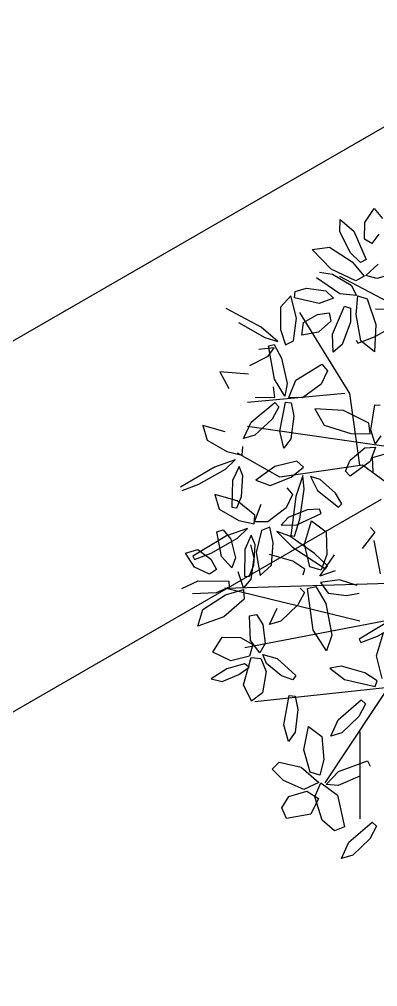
# Model space of a CAD drawing. Extents: x 8365 to 8547, y -347 to -272.
# Drawn here: x 8497.351 to 8498.019, y -301.717 to -299.911 of the extents above; entities that cross this region are included whole.
import ezdxf

# ---------------------------------------------------------------- set-up
doc = ezdxf.new("R2010")
doc.units = 0
doc.layers.get('0').update_dxf_attribs({"linetype": 'CONTINUOUS'})
doc.layers.add('1', color=7, linetype='CONTINUOUS')

msp = doc.modelspace()

# ---------------------------------------------------------------- linework, layer by layer
at = {"color": 60}
for p, q in [((8497.9954, -300.2903), (8498.0128, -300.2637)), ((8498.0128, -300.2637), (8498.0281, -300.2826)), ((8497.9485, -300.3067), (8497.9494, -300.2844)), ((8497.9494, -300.2844), (8497.9748, -300.3063)), ((8497.9948, -300.3209), (8497.9954, -300.2903)), ((8497.9681, -300.3461), (8497.9485, -300.3067)), ((8497.9748, -300.3063), (8497.9975, -300.3589)), ((8498.0081, -300.3293), (8497.9948, -300.3209)), ((8498.0211, -300.3117), (8498.0081, -300.3293)), ((8497.8971, -300.3403), (8497.9295, -300.3363)), ((8497.9295, -300.3363), (8497.9713, -300.3638)), ((8497.9326, -300.3775), (8497.8971, -300.3403)), ((8497.9873, -300.3645), (8497.9681, -300.3461)), ((8497.9713, -300.3638), (8497.9943, -300.3901)), ((8497.9975, -300.3589), (8497.9873, -300.3645)), ((8497.9968, -300.3889), (8498.0204, -300.3681)), ((8497.9483, -300.4233), (8497.9049, -300.3934)), ((8497.9107, -300.3826), (8497.9352, -300.3863)), ((8497.9783, -300.3991), (8497.9326, -300.3775)), ((8497.9352, -300.3863), (8497.9699, -300.4071)), ((8497.9943, -300.3901), (8497.9783, -300.3991)), ((8498.0174, -300.3949), (8497.9968, -300.3889)), ((8498.0563, -300.384), (8498.0174, -300.3949)), ((8497.9699, -300.4071), (8497.9796, -300.4261)), ((8497.8569, -300.4269), (8497.8378, -300.448)), ((8497.868, -300.469), (8497.8569, -300.4269)), ((8497.8639, -300.4309), (8497.8651, -300.4187)), ((8497.8651, -300.4187), (8497.8867, -300.4125)), ((8497.8867, -300.4125), (8497.9224, -300.4179)), ((8497.9224, -300.4179), (8497.9369, -300.4315)), ((8497.9796, -300.4261), (8497.9483, -300.4233)), ((8497.9789, -300.4619), (8497.9823, -300.4271)), ((8497.9823, -300.4271), (8497.9998, -300.4325)), ((8497.8378, -300.448), (8497.8382, -300.4902)), ((8497.91, -300.4413), (8497.8639, -300.4309)), ((8497.9369, -300.4315), (8497.91, -300.4413)), ((8497.9348, -300.4989), (8497.9574, -300.4463)), ((8497.9574, -300.4463), (8497.9685, -300.4498)), ((8497.9998, -300.4325), (8498.0156, -300.4805)), ((8497.8016, -300.4854), (8497.7368, -300.4507)), ((8497.881, -300.4766), (8497.9069, -300.4616)), ((8497.9069, -300.4616), (8497.9286, -300.459)), ((8497.9286, -300.459), (8497.9317, -300.4744)), ((8497.9685, -300.4498), (8497.9683, -300.4764)), ((8497.9878, -300.5112), (8497.9789, -300.4619)), ((8498.04, -300.4524), (8498.015, -300.4522)), ((8497.7593, -300.4771), (8497.8085, -300.5051)), ((8497.862, -300.5112), (8497.868, -300.469)), ((8497.8778, -300.5007), (8497.881, -300.4766)), ((8497.9317, -300.4744), (8497.9091, -300.495)), ((8497.9683, -300.4764), (8497.9532, -300.5177)), ((8498.0156, -300.4805), (8498.013, -300.5319)), ((8498.0131, -300.5039), (8498.0623, -300.4758)), ((8497.8331, -300.512), (8497.8016, -300.4854)), ((8497.8382, -300.4902), (8497.8472, -300.5184)), ((8497.9091, -300.495), (8497.8778, -300.5007)), ((8497.9364, -300.5324), (8497.9348, -300.4989)), ((8497.8085, -300.5051), (8497.8331, -300.512)), ((8497.8158, -300.5203), (8497.8258, -300.5176)), ((8497.8268, -300.5829), (8497.8158, -300.5203)), ((8497.8258, -300.5176), (8497.8397, -300.5433)), ((8497.8472, -300.5184), (8497.862, -300.5112)), ((8497.9532, -300.5177), (8497.9364, -300.5324)), ((8497.9789, -300.5097), (8497.9821, -300.5156)), ((8497.9821, -300.5156), (8498.0131, -300.5039)), ((8498.013, -300.5319), (8497.9878, -300.5112)), ((8497.8261, -300.5244), (8497.7973, -300.5275)), ((8497.8148, -300.5397), (8497.8261, -300.5244)), ((8497.7806, -300.557), (8497.8148, -300.5397)), ((8497.8397, -300.5433), (8497.8504, -300.591)), ((8497.8668, -300.5844), (8497.9149, -300.5546)), ((8497.9149, -300.5546), (8497.9255, -300.5672)), ((8497.778, -300.573), (8497.7246, -300.5691)), ((8497.7246, -300.5691), (8497.7415, -300.5999)), ((8497.9255, -300.5672), (8497.9135, -300.5918)), ((8497.8457, -300.6141), (8497.8268, -300.5829)), ((8497.8504, -300.591), (8497.8457, -300.6141)), ((8497.8537, -300.617), (8497.8668, -300.5844)), ((8497.9135, -300.5918), (8497.8787, -300.6175)), ((8497.8272, -300.6171), (8497.8248, -300.5969)), ((8497.7833, -300.6631), (8497.8272, -300.6264)), ((8497.7907, -300.6163), (8497.8272, -300.6171)), ((8497.8272, -300.6264), (8497.835, -300.6341)), ((8497.8364, -300.6799), (8497.847, -300.6256)), ((8497.847, -300.6256), (8497.858, -300.6266)), ((8497.8787, -300.6175), (8497.8537, -300.617)), ((8497.858, -300.6266), (8497.863, -300.6519)), ((8497.835, -300.6341), (8497.8224, -300.6574)), ((8497.9557, -300.6412), (8497.9022, -300.6381)), ((8497.9022, -300.6381), (8497.9195, -300.6686)), ((8498.0028, -300.6645), (8497.9557, -300.6412)), ((8498.0062, -300.6771), (8498.0139, -300.6306)), ((8498.0139, -300.6306), (8498.0237, -300.6312)), ((8497.769, -300.6932), (8497.7833, -300.6631)), ((8497.8224, -300.6574), (8497.7903, -300.6874)), ((8497.863, -300.6519), (8497.8571, -300.694)), ((8498.0055, -300.6847), (8498.0028, -300.6645)), ((8497.7346, -300.6813), (8497.6928, -300.6692)), ((8497.6928, -300.6692), (8497.7011, -300.6965)), ((8497.8444, -300.7113), (8497.8364, -300.6799)), ((8497.9195, -300.6686), (8497.969, -300.6843)), ((8498.0144, -300.7035), (8498.0062, -300.6771)), ((8497.7011, -300.6965), (8497.7375, -300.7177)), ((8497.7903, -300.6874), (8497.769, -300.6932)), ((8497.8571, -300.694), (8497.8444, -300.7113)), ((8497.969, -300.6843), (8498.0055, -300.6847)), ((8498.0252, -300.6885), (8498.0144, -300.7035)), ((8497.7375, -300.7177), (8497.7663, -300.7246)), ((8497.7663, -300.7246), (8497.7677, -300.7082)), ((8497.9679, -300.7339), (8497.9951, -300.7111)), ((8497.9951, -300.7111), (8498.0151, -300.7098)), ((8498.0151, -300.7098), (8498.0055, -300.7366)), ((8497.7535, -300.7333), (8497.7145, -300.7467)), ((8497.735, -300.7509), (8497.7535, -300.7333)), ((8497.8686, -300.736), (8497.8271, -300.7457)), ((8497.8807, -300.7472), (8497.8686, -300.736)), ((8497.959, -300.7543), (8497.9679, -300.7339)), ((8498.0055, -300.7366), (8497.9678, -300.7636)), ((8498.0096, -300.7292), (8498.0313, -300.7226)), ((8498.0109, -300.7555), (8498.0096, -300.7292)), ((8497.7145, -300.7467), (8497.6514, -300.7844)), ((8497.6856, -300.7787), (8497.735, -300.7509)), ((8497.7606, -300.7458), (8497.7484, -300.772)), ((8497.7678, -300.7633), (8497.7606, -300.7458)), ((8497.8271, -300.7457), (8497.7919, -300.7712)), ((8497.8576, -300.7658), (8497.8807, -300.7472)), ((8497.9678, -300.7636), (8497.959, -300.7543)), ((8497.7484, -300.772), (8497.7474, -300.8219)), ((8497.7651, -300.8015), (8497.7678, -300.7633)), ((8497.7919, -300.7712), (8497.8185, -300.7814)), ((8497.8185, -300.7814), (8497.8576, -300.7658)), ((8497.8798, -300.7627), (8497.8664, -300.8016)), ((8497.8823, -300.7881), (8497.8798, -300.7627)), ((8497.9122, -300.7698), (8497.8939, -300.7647)), ((8497.8939, -300.7647), (8497.9072, -300.7904)), ((8497.9407, -300.7953), (8497.9122, -300.7698)), ((8497.6546, -300.7903), (8497.6856, -300.7787)), ((8497.8495, -300.7858), (8497.8603, -300.7983)), ((8497.8739, -300.8441), (8497.8823, -300.7881)), ((8497.9072, -300.7904), (8497.9459, -300.8218)), ((8497.757, -300.8098), (8497.7151, -300.798)), ((8497.7151, -300.798), (8497.7236, -300.8252)), ((8497.7565, -300.8229), (8497.7651, -300.8015)), ((8497.8603, -300.7983), (8497.8486, -300.8231)), ((8497.8664, -300.8016), (8497.8574, -300.8746)), ((8497.9523, -300.8152), (8497.9407, -300.7953)), ((8497.7236, -300.8252), (8497.76, -300.8463)), ((8497.7474, -300.8219), (8497.7565, -300.8229)), ((8497.7902, -300.8365), (8497.757, -300.8098)), ((8497.7891, -300.8491), (8497.8018, -300.8163)), ((8497.8486, -300.8231), (8497.8141, -300.8493)), ((8497.8875, -300.8267), (8497.852, -300.8409)), ((8497.9105, -300.8252), (8497.8875, -300.8267)), ((8497.9136, -300.8338), (8497.9105, -300.8252)), ((8497.9459, -300.8218), (8497.9523, -300.8152)), ((8497.7889, -300.853), (8497.7902, -300.8365)), ((8497.852, -300.8409), (8497.8393, -300.8551)), ((8497.864, -300.8757), (8497.8739, -300.8441)), ((8497.8683, -300.8546), (8497.9136, -300.8338)), ((8497.7194, -300.8675), (8497.731, -300.8639)), ((8497.731, -300.8639), (8497.7451, -300.8814)), ((8497.7762, -300.8618), (8497.7373, -300.8753)), ((8497.7578, -300.8795), (8497.7762, -300.8618)), ((8497.76, -300.8463), (8497.7889, -300.853)), ((8497.8141, -300.8493), (8497.7891, -300.8491)), ((8497.8178, -300.8592), (8497.8024, -300.865)), ((8497.8241, -300.8881), (8497.8178, -300.8592)), ((8497.8393, -300.8551), (8497.8683, -300.8546)), ((8497.8825, -300.8905), (8497.8957, -300.8473)), ((8497.8957, -300.8473), (8497.9231, -300.8675)), ((8498.0061, -300.8594), (8498.0137, -300.8681)), ((8497.7373, -300.8753), (8497.6743, -300.9134)), ((8497.7085, -300.9075), (8497.7578, -300.8795)), ((8497.7276, -300.914), (8497.7194, -300.8675)), ((8497.7451, -300.8814), (8497.754, -300.9165)), ((8497.7833, -300.8742), (8497.7713, -300.9005)), ((8497.7907, -300.8917), (8497.7833, -300.8742)), ((8497.8024, -300.865), (8497.7926, -300.9065)), ((8497.8551, -300.8759), (8497.8312, -300.8668)), ((8497.8312, -300.8668), (8497.8602, -300.8961)), ((8497.9016, -300.9082), (8497.8551, -300.8759)), ((8497.8574, -300.8746), (8497.864, -300.8757)), ((8497.9231, -300.8675), (8497.9246, -300.9102)), ((8498.0137, -300.8681), (8497.9904, -300.8989)), ((8497.782, -300.8919), (8497.788, -300.916)), ((8497.7882, -300.9299), (8497.7907, -300.8917)), ((8497.8208, -300.9301), (8497.8241, -300.8881)), ((8497.8602, -300.8961), (8497.9216, -300.9366)), ((8497.8929, -300.9329), (8497.8825, -300.8905)), ((8498.0246, -300.9462), (8498.0127, -300.8838)), ((8497.6604, -300.9074), (8497.6838, -300.9009)), ((8497.6777, -300.934), (8497.6604, -300.9074)), ((8497.6743, -300.9134), (8497.6775, -300.9193)), ((8497.6775, -300.9193), (8497.7085, -300.9075)), ((8497.6838, -300.9009), (8497.7077, -300.919)), ((8497.747, -300.9351), (8497.7276, -300.914)), ((8497.754, -300.9165), (8497.747, -300.9351)), ((8497.7713, -300.9005), (8497.7706, -300.9503)), ((8497.788, -300.916), (8497.7823, -300.956)), ((8497.7926, -300.9065), (8497.7999, -300.9494)), ((8497.8609, -300.9224), (8497.8173, -300.9098)), ((8497.9255, -300.9312), (8497.9016, -300.9082)), ((8497.9111, -300.9503), (8497.9387, -300.9108)), ((8497.9246, -300.9102), (8497.9137, -300.9394)), ((8497.7055, -300.9469), (8497.6777, -300.934)), ((8497.7077, -300.919), (8497.7185, -300.9381)), ((8497.7797, -300.9513), (8497.7882, -300.9299)), ((8497.7999, -300.9494), (8497.8208, -300.9301)), ((8497.8835, -300.9377), (8497.8609, -300.9224)), ((8497.9137, -300.9394), (8497.8929, -300.9329)), ((8497.9216, -300.9366), (8497.9255, -300.9312)), ((8497.7185, -300.9381), (8497.7055, -300.9469)), ((8497.7686, -300.9724), (8497.759, -300.9424)), ((8497.7706, -300.9503), (8497.7797, -300.9513)), ((8497.88, -300.9481), (8497.8835, -300.9377)), ((8497.9401, -300.9404), (8497.9111, -300.9503)), ((8497.6538, -300.9737), (8497.6841, -300.9592)), ((8497.6841, -300.9592), (8497.7413, -300.9597)), ((8497.7424, -300.9713), (8497.7178, -300.9814)), ((8497.7413, -300.9597), (8497.7424, -300.9713)), ((8497.7823, -300.956), (8497.7686, -300.9724)), ((8497.8885, -300.9736), (8497.904, -300.9699)), ((8497.904, -300.9699), (8497.9223, -301.0015)), ((8497.9478, -300.9574), (8497.9126, -300.9624)), ((8497.9126, -300.9624), (8497.927, -300.982)), ((8497.9809, -300.9679), (8497.9478, -300.9574)), ((8497.7178, -300.9814), (8497.6739, -300.9835)), ((8497.6932, -301.0128), (8497.7353, -300.9856)), ((8497.7353, -300.9856), (8497.7687, -300.9752)), ((8497.7687, -300.9752), (8497.7704, -300.9934)), ((8497.8827, -300.9808), (8497.8704, -301.0042)), ((8497.8747, -300.9732), (8497.8827, -300.9808)), ((8497.8987, -301.0514), (8497.8885, -300.9736)), ((8497.927, -300.982), (8497.9609, -300.9866)), ((8497.9609, -300.9866), (8497.9847, -300.982)), ((8497.7704, -300.9934), (8497.7323, -301.0266)), ((8497.8704, -301.0042), (8497.8387, -301.0347)), ((8497.9223, -301.0015), (8497.9335, -301.0607)), ((8497.6839, -301.044), (8497.6932, -301.0128)), ((8497.7803, -301.0246), (8497.7929, -301.0223)), ((8497.7822, -301.0709), (8497.7803, -301.0246)), ((8497.7929, -301.0223), (8497.8051, -301.041)), ((8497.8175, -301.0409), (8497.8314, -301.0105)), ((8497.7323, -301.0266), (8497.6839, -301.044)), ((8497.8051, -301.041), (8497.8093, -301.0762)), ((8497.8387, -301.0347), (8497.8175, -301.0409)), ((8498.0473, -301.0301), (8497.9844, -301.0682)), ((8498.0186, -301.0624), (8498.0678, -301.0343)), ((8497.924, -301.0898), (8497.8987, -301.0514)), ((8497.9335, -301.0607), (8497.924, -301.0898)), ((8497.9876, -301.0741), (8498.0186, -301.0624)), ((8498.017, -301.099), (8498.0302, -301.0558)), ((8497.7117, -301.0923), (8497.7293, -301.0643)), ((8497.7293, -301.0643), (8497.7635, -301.0651)), ((8497.7635, -301.0651), (8497.7862, -301.0784)), ((8497.7862, -301.0784), (8497.7799, -301.1002)), ((8497.7994, -301.0936), (8497.7822, -301.0709)), ((8497.8093, -301.0762), (8497.7994, -301.0936)), ((8497.9844, -301.0682), (8497.9876, -301.0741)), ((8497.7455, -301.1089), (8497.7117, -301.0923)), ((8497.8118, -301.1137), (8497.8051, -301.0965)), ((8497.8051, -301.0965), (8497.8317, -301.1041)), ((8497.7709, -301.1143), (8497.7377, -301.1235)), ((8497.7799, -301.1002), (8497.7455, -301.1089)), ((8497.7687, -301.1533), (8497.7832, -301.1022)), ((8497.7797, -301.1207), (8497.7709, -301.1143)), ((8497.7832, -301.1022), (8497.8015, -301.1041)), ((8497.8015, -301.1041), (8497.8113, -301.1287)), ((8497.8398, -301.1366), (8497.8118, -301.1137)), ((8497.8317, -301.1041), (8497.8664, -301.136)), ((8498.0274, -301.1414), (8498.017, -301.099)), ((8497.7377, -301.1235), (8497.7085, -301.1425)), ((8497.7288, -301.1472), (8497.7604, -301.1343)), ((8497.7604, -301.1343), (8497.7797, -301.1207)), ((8497.8113, -301.1287), (8497.804, -301.1685)), ((8497.9518, -301.1183), (8497.9297, -301.1225)), ((8497.9297, -301.1225), (8497.957, -301.1432)), ((8497.9954, -301.1308), (8497.9518, -301.1183)), ((8498.018, -301.1462), (8497.9954, -301.1308)), ((8497.7085, -301.1425), (8497.7288, -301.1472)), ((8497.8606, -301.1438), (8497.8398, -301.1366)), ((8497.8664, -301.136), (8497.8606, -301.1438)), ((8497.957, -301.1432), (8498.0145, -301.1566)), ((8498.0145, -301.1566), (8498.018, -301.1462)), ((8497.7839, -301.184), (8497.7687, -301.1533)), ((8497.804, -301.1685), (8497.7839, -301.184)), ((8497.8441, -301.2281), (8497.854, -301.1736)), ((8497.854, -301.1736), (8497.865, -301.1745)), ((8497.865, -301.1745), (8497.8703, -301.1997)), ((8497.9453, -301.2188), (8497.9887, -301.1814)), ((8497.9966, -301.189), (8497.9843, -301.2125)), ((8497.9887, -301.1814), (8497.9966, -301.189)), ((8497.8703, -301.1997), (8497.865, -301.2419)), ((8497.9315, -301.2491), (8497.9453, -301.2188)), ((8497.9843, -301.2125), (8497.9526, -301.2429))]:
    msp.add_line(p, q, dxfattribs=at)
at = {"color": 44}
for p, q in [((8498.1491, -300.4974), (8497.9487, -300.3911)), ((8497.9673, -300.6093), (8497.8741, -300.4583)), ((8497.958, -300.6093), (8497.7762, -300.626)), ((8497.9859, -300.7435), (8497.9673, -300.6093)), ((8498.2749, -300.7435), (8497.7762, -300.6708)), ((8497.8368, -300.7659), (8497.7576, -300.7211)), ((8497.9906, -300.7435), (8497.8368, -300.7659)), ((8498.261, -300.9415), (8497.9906, -300.7435)), ((8497.7343, -300.9728), (8498.2334, -300.9574)), ((8497.9859, -301.0343), (8497.7343, -300.9728)), ((8498.1211, -301.0175), (8497.7716, -301.0846)), ((8498.1315, -301.0176), (8497.9207, -301.3363)), ((8498.0512, -301.1574), (8497.7902, -301.1853)), ((8497.9859, -301.2414), (8497.9859, -301.4034))]:
    msp.add_line(p, q, dxfattribs=at)
at = {"color": 62}
for p, q in [((8497.8526, -301.2594), (8497.8441, -301.2281)), ((8497.865, -301.2419), (8497.8526, -301.2594)), ((8497.8814, -301.275), (8497.89, -301.2312)), ((8497.89, -301.2312), (8497.9149, -301.2501)), ((8497.9526, -301.2429), (8497.9315, -301.2491)), ((8497.9149, -301.2501), (8497.919, -301.2927)), ((8497.8932, -301.3168), (8497.8814, -301.275)), ((8497.919, -301.2927), (8497.9115, -301.3222)), ((8497.9464, -301.3151), (8498, -301.2951)), ((8498, -301.2951), (8498.0051, -301.3055)), ((8497.8221, -301.3111), (8497.8356, -301.2978)), ((8497.8434, -301.3318), (8497.8221, -301.3111)), ((8497.8356, -301.2978), (8497.8767, -301.3075)), ((8497.8767, -301.3075), (8497.9095, -301.3359)), ((8497.9233, -301.3395), (8497.9464, -301.3151)), ((8497.8814, -301.3486), (8497.8434, -301.3318)), ((8497.9115, -301.3222), (8497.8932, -301.3168)), ((8497.9858, -301.3237), (8497.9455, -301.3415)), ((8497.8535, -301.362), (8497.8868, -301.3517)), ((8497.9095, -301.3359), (8497.8814, -301.3486)), ((8497.8868, -301.3517), (8497.9091, -301.3654)), ((8497.9019, -301.3624), (8497.9131, -301.3363)), ((8497.9131, -301.3363), (8497.9441, -301.3593)), ((8497.9455, -301.3415), (8497.9233, -301.3395)), ((8497.8406, -301.3832), (8497.8535, -301.362)), ((8497.9091, -301.3654), (8497.8946, -301.3949)), ((8497.9159, -301.4063), (8497.9019, -301.3624)), ((8497.9441, -301.3593), (8497.9572, -301.4184)), ((8497.8491, -301.4028), (8497.8406, -301.3832)), ((8497.8946, -301.3949), (8497.8491, -301.4028)), ((8497.9385, -301.426), (8497.9159, -301.4063)), ((8497.9572, -301.4184), (8497.9385, -301.426)), ((8497.9656, -301.4473), (8498.009, -301.41)), ((8498.0169, -301.4176), (8498.0046, -301.4411)), ((8498.009, -301.41), (8498.0169, -301.4176)), ((8498.0046, -301.4411), (8497.9729, -301.4715)), ((8497.9518, -301.4777), (8497.9656, -301.4473)), ((8497.9729, -301.4715), (8497.9518, -301.4777))]:
    msp.add_line(p, q, dxfattribs=at)
at = {"layer": '1', "color": 1, "linetype": 'CONTINUOUS'}
for p, q in [((8491.1696, -304.0727), (8498.3783, -299.9107)), ((8491.6088, -304.5119), (8498.0266, -300.8066))]:
    msp.add_line(p, q, dxfattribs=at)

doc.saveas('drawing.dxf')
